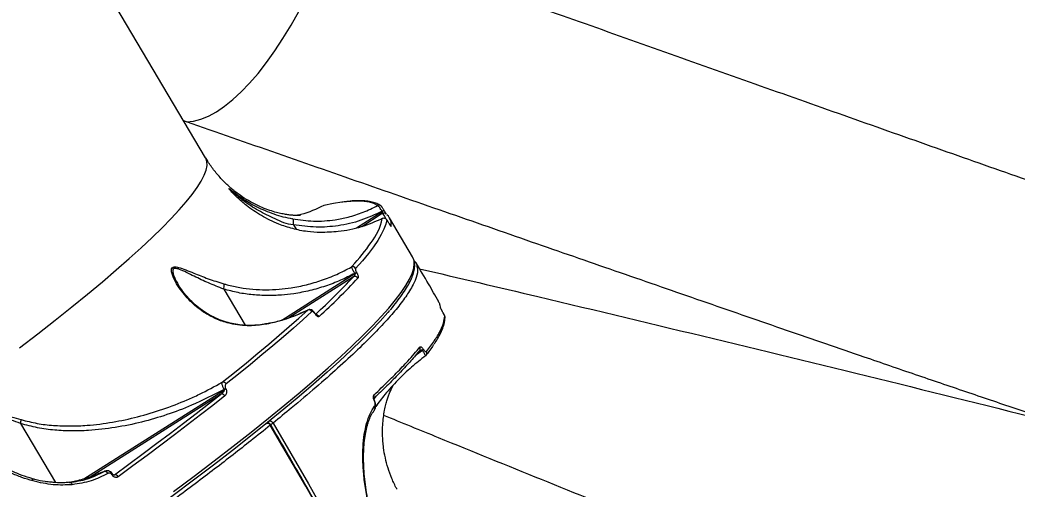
# Model space of a CAD drawing. Header units: millimetres. Extents: x -7245 to 6306, y -6696 to 5973.
# Drawn here: x 2650.9 to 2947.6, y -1256.7 to -1117.1 of the extents above; entities that cross this region are included whole.
import ezdxf

# ---------------------------------------------------------------- set-up
doc = ezdxf.new("R2010")
doc.units = ezdxf.units.MM
for name, color, linetype in [('DIKOM_ОБЪЕКТ', 7, 'Continuous'), ('DIKOM_РАЗМЕР_ЗОНА', 7, 'Continuous'), ('DIKOM_РАЗМЕР_ОБЪЕКТА', 7, 'Continuous')]:
    doc.layers.add(name, color=color, linetype=linetype)
doc.styles.add('style1', font='arial.ttf', dxfattribs={"width": 0.8})
doc.dimstyles.new('1-50', dxfattribs={"dimtxt": 300, "dimasz": 200, "dimexe": 100, "dimexo": 0, "dimgap": 100, "dimtad": 1, "dimtxsty": 'style1', "dimcen": 200, "dimclrd": 7, "dimclre": 7, "dimclrt": 7, "dimadec": 1, "dimazin": 2, "dimtfac": 1, "dimtmove": 0, "dimatfit": 2, "dimfxl": 0, "dimlwd": 25, "dimlwe": 18, "dimarcsym": 0})

# ---------------------------------------------------------------- blocks, each defined once
blk = doc.blocks.new('*D10')
at = {"layer": 'Defpoints', "color": 0, "transparency": 16777216}
for p in [(-4365.71, 2792.53), (4306.16, 475.6), (4306.16, -5965.27)]:
    blk.add_point(p, dxfattribs=at)
at = {"layer": 'DIKOM_РАЗМЕР_ОБЪЕКТА', "color": 7, "lineweight": 18, "transparency": 16777216}
for p, q in [((-4365.71, 2792.53), (-4365.71, -6065.27)), ((4306.16, 475.6), (4306.16, -6065.27))]:
    blk.add_line(p, q, dxfattribs=at)
at = {"layer": 'DIKOM_РАЗМЕР_ОБЪЕКТА', "color": 7, "lineweight": 25, "transparency": 16777216}
blk.add_line((-4165.71, -5965.27), (4106.16, -5965.27), dxfattribs=at)
at = {"layer": 'DIKOM_РАЗМЕР_ОБЪЕКТА', "color": 7, "transparency": 16777216}
for points in [[(-4165.71, -5931.93), (-4165.71, -5998.6), (-4365.71, -5965.27)], [(4106.16, -5931.93), (4106.16, -5998.6), (4306.16, -5965.27)]]:
    blk.add_solid(points, dxfattribs=at)
at = {"layer": 'DIKOM_РАЗМЕР_ОБЪЕКТА', "color": 7, "transparency": 16777216, "insert": (-85.78, -5712.1), "char_height": 300, "attachment_point": 5, "style": 'style1'}
blk.add_mtext('8650', dxfattribs=at)
blk = doc.blocks.new('*D12')
at = {"layer": 'Defpoints', "color": 0, "transparency": 16777216}
for p in [(-5865.71, 123.34), (6306.18, -91.92), (6306.18, -6596.14)]:
    blk.add_point(p, dxfattribs=at)
at = {"layer": 'DIKOM_РАЗМЕР_ЗОНА', "color": 7, "lineweight": 18, "transparency": 16777216}
for p, q in [((-5865.71, 123.34), (-5865.71, -6696.14)), ((6306.18, -91.92), (6306.18, -6696.14))]:
    blk.add_line(p, q, dxfattribs=at)
at = {"layer": 'DIKOM_РАЗМЕР_ЗОНА', "color": 7, "lineweight": 25, "transparency": 16777216}
blk.add_line((-5665.71, -6596.14), (6106.18, -6596.14), dxfattribs=at)
at = {"layer": 'DIKOM_РАЗМЕР_ЗОНА', "color": 7, "transparency": 16777216}
for points in [[(-5665.71, -6562.81), (-5665.71, -6629.48), (-5865.71, -6596.14)], [(6106.18, -6562.81), (6106.18, -6629.48), (6306.18, -6596.14)]]:
    blk.add_solid(points, dxfattribs=at)
at = {"layer": 'DIKOM_РАЗМЕР_ЗОНА', "color": 7, "transparency": 16777216, "insert": (-71.19, -6342.97), "char_height": 300, "attachment_point": 5, "style": 'style1'}
blk.add_mtext('12150', dxfattribs=at)

msp = doc.modelspace()

# ---------------------------------------------------------------- linework, layer by layer
at = {"layer": 'DIKOM_ОБЪЕКТ', "color": 7, "linetype": 'Continuous', "lineweight": 15}
for p, q in [((2706.157, -1158.119), (2518.429, -840.881)), ((2700.454, -1147.396), (2699.64, -1147.106)), ((2751.036, -1178.983), (2758.693, -1174.119)), ((2758.734, -1174.739), (2752.611, -1178.628)), ((2758.693, -1174.119), (2758.653, -1174.05)), ((2759.183, -1173.638), (2759.181, -1173.636)), ((2759.223, -1173.707), (2759.183, -1173.638)), ((2732.284, -1178.054), (2733.087, -1179.411)), ((2760.601, -1177.4), (2760.573, -1177.353)), ((2760.573, -1177.353), (2760.574, -1177.359)), ((2760.602, -1177.406), (2760.574, -1177.359)), ((2760.601, -1177.4), (2760.602, -1177.406)), ((2767.747, -1187.582), (2760.9, -1176.01)), ((2728.794, -1206.471), (2750.591, -1192.611)), ((2749.507, -1190.659), (2749.802, -1190.331)), ((2750.591, -1192.611), (2750.539, -1192.523)), ((2751.045, -1192.155), (2751.097, -1192.243)), ((2750.143, -1193.542), (2730.9, -1205.778)), ((2711.533, -1197.202), (2717.902, -1207.966)), ((2738.678, -1204.515), (2738.661, -1204.487)), ((2738.729, -1204.444), (2738.712, -1204.416)), ((2776.131, -1202.957), (2776.101, -1202.479)), ((2770.725, -1215.46), (2768.537, -1217.02)), ((2669.929, -1253.69), (2711.734, -1227.162)), ((2710.596, -1228.529), (2671.806, -1253.145)), ((2711.734, -1227.162), (2711.672, -1227.058)), ((2712.093, -1226.768), (2712.154, -1226.872)), ((2756.398, -1229.759), (2756.97, -1229.008)), ((2756.42, -1230.337), (2756.419, -1230.335)), ((2756.391, -1233.248), (2756.456, -1233.153)), ((2756.419, -1233.117), (2756.437, -1233.095)), ((2651.081, -1237.22), (2661.485, -1254.801)), ((2678.532, -1252.354), (2678.485, -1252.273)), ((2667.447, -1254.409), (2665.658, -1254.749)), ((2667.442, -1254.377), (2667.152, -1254.447)), ((2667.447, -1254.409), (2667.446, -1254.395)), ((2678.338, -1252.539), (2678.29, -1252.458)), ((2678.531, -1252.352), (2678.532, -1252.354)), ((2678.898, -1252.559), (2678.996, -1252.507)), ((2678.898, -1252.565), (2678.996, -1252.507))]:
    msp.add_line(p, q, dxfattribs=at)
at = {"layer": 'DIKOM_ОБЪЕКТ', "color": 7, "linetype": 'Continuous', "lineweight": 15, "flags": 128}
for points in [[(2700.454, -1147.396), (2702.559, -1147.186), (2704.759, -1146.615), (2707.042, -1145.684), (2709.396, -1144.4), (2711.807, -1142.769), (2714.263, -1140.801), (2716.751, -1138.505), (2719.256, -1135.895), (2721.766, -1132.984), (2724.266, -1129.789), (2726.742, -1126.327), (2729.182, -1122.616), (2731.572, -1118.677), (2733.899, -1114.532), (2736.151, -1110.203), (2738.314, -1105.714), (2740.377, -1101.088), (2742.33, -1096.352), (2744.161, -1091.531)], [(2650.723, -1214.724), (2656.193, -1210.509), (2661.403, -1206.427), (2666.349, -1202.481), (2671.026, -1198.675), (2675.431, -1195.012), (2679.557, -1191.495), (2683.403, -1188.129), (2686.964, -1184.915), (2690.237, -1181.857), (2693.219, -1178.959), (2695.907, -1176.222), (2698.299, -1173.649), (2700.392, -1171.243), (2702.185, -1169.006), (2703.676, -1166.939), (2704.863, -1165.045), (2705.745, -1163.325), (2706.322, -1161.782), (2706.593, -1160.417), (2706.558, -1159.23), (2706.216, -1158.223), (2706.157, -1158.119)], [(2746.671, -1171.371), (2744.254, -1171.745), (2741.314, -1172.318)], [(2757.303, -1172.356), (2756.256, -1171.774), (2754.935, -1171.356), (2753.34, -1171.104), (2751.473, -1171.017), (2749.336, -1171.095), (2746.928, -1171.338), (2746.671, -1171.371)], [(2760.05, -1176.61), (2759.76, -1177.921), (2759.221, -1179.377), (2758.433, -1180.976), (2757.397, -1182.717), (2756.114, -1184.6), (2754.584, -1186.622), (2752.81, -1188.782), (2750.791, -1191.08)], [(2760.573, -1177.353), (2760.573, -1177.353), (2760.359, -1177.002), (2760.156, -1176.696), (2759.93, -1176.417), (2759.77, -1176.284), (2759.554, -1176.171), (2759.254, -1176.107), (2758.908, -1176.147), (2758.698, -1176.254)], [(2761.208, -1178.31), (2761.264, -1178.368), (2761.38, -1178.526)], [(2696.646, -1257.488), (2702.795, -1252.864), (2708.695, -1248.366), (2714.34, -1243.996), (2719.725, -1239.759), (2724.846, -1235.658), (2729.7, -1231.697), (2734.28, -1227.879), (2738.585, -1224.207), (2742.609, -1220.684), (2746.351, -1217.313), (2749.806, -1214.098), (2752.971, -1211.041), (2755.845, -1208.143), (2758.424, -1205.409), (2760.707, -1202.84), (2762.691, -1200.438), (2764.375, -1198.206), (2765.757, -1196.144), (2766.837, -1194.256), (2767.613, -1192.542), (2768.084, -1191.004), (2768.251, -1189.644), (2768.186, -1188.793)], [(2768.186, -1188.793), (2768.113, -1188.461), (2767.747, -1187.582)], [(2760.874, -1203.579), (2760.37, -1204.17), (2758.093, -1206.733), (2755.52, -1209.461), (2752.653, -1212.351), (2749.495, -1215.401), (2746.048, -1218.609), (2742.316, -1221.972), (2738.301, -1225.486), (2734.007, -1229.149), (2729.437, -1232.958), (2724.595, -1236.91), (2719.486, -1241.001), (2714.113, -1245.228), (2708.482, -1249.588), (2702.596, -1254.076), (2696.462, -1258.688), (2690.083, -1263.422), (2683.466, -1268.273), (2676.616, -1273.237), (2669.538, -1278.309), (2662.239, -1283.486), (2654.725, -1288.763), (2647.003, -1294.136)], [(2711.078, -1224.941), (2714.758, -1221.995), (2718.299, -1219.121), (2721.7, -1216.321), (2724.96, -1213.594), (2728.076, -1210.943), (2731.049, -1208.369), (2733.876, -1205.874), (2736.557, -1203.457)], [(2737.812, -1203.906), (2735.126, -1206.328), (2732.292, -1208.83), (2729.313, -1211.409), (2726.189, -1214.066), (2722.922, -1216.798), (2719.514, -1219.605), (2715.965, -1222.485), (2712.278, -1225.438)], [(2738.712, -1204.416), (2738.708, -1204.435), (2738.661, -1204.487)], [(2738.728, -1204.444), (2738.725, -1204.463), (2738.678, -1204.515)], [(2776.127, -1202.9), (2776.127, -1202.899), (2776.047, -1202.722)], [(2678.996, -1252.507), (2683.324, -1249.322), (2687.547, -1246.187), (2691.664, -1243.106), (2695.672, -1240.078), (2699.571, -1237.106), (2703.359, -1234.189), (2707.035, -1231.33), (2710.596, -1228.529)], [(2711.847, -1229.003), (2708.277, -1231.811), (2704.593, -1234.677), (2700.796, -1237.6), (2696.888, -1240.58), (2692.87, -1243.615), (2688.743, -1246.704), (2684.51, -1249.845), (2680.172, -1253.039)], [(2756.419, -1230.335), (2756.411, -1230.331), (2756.339, -1230.341)], [(2726.236, -1237.07), (2736.762, -1255.195), (2747.008, -1273.459), (2756.969, -1291.855), (2766.643, -1310.381), (2776.027, -1329.027), (2785.117, -1347.791), (2793.912, -1366.665), (2802.408, -1385.645), (2810.604, -1404.723), (2818.496, -1423.895), (2826.082, -1443.155), (2833.359, -1462.497)], [(2832.539, -1463.161), (2825.261, -1443.819), (2817.675, -1424.559), (2809.783, -1405.386), (2801.588, -1386.307), (2793.091, -1367.328), (2784.297, -1348.454), (2775.206, -1329.691), (2765.822, -1311.043), (2756.148, -1292.519), (2746.187, -1274.122), (2735.942, -1255.858), (2725.415, -1237.733)], [(2665.613, -1254.758), (2665.74, -1254.729), (2665.87, -1254.736), (2665.999, -1254.778), (2666.122, -1254.852), (2666.234, -1254.958), (2666.332, -1255.091), (2666.413, -1255.246), (2666.473, -1255.418)]]:
    msp.add_lwpolyline(points, dxfattribs=at)
at = {"layer": 'DIKOM_ОБЪЕКТ', "color": 7, "linetype": 'Continuous', "lineweight": 15}
for centre, radius, start, end in [((2757.75, -1173.244), 0.994, 54.37751, 116.74463), ((2757.95, -1172.599), 1.613, 295.81421, 319.8537), ((2757.984, -1172.657), 1.625, 295.87762, 319.72602), ((2759.245, -1175.594), 0.997, 72.67741, 120.85014), ((2756.559, -1177.419), 3.452, 20.63075, 50.94777), ((2759.241, -1175.6), 1.003, 51.21871, 72.54109), ((2757.885, -1177.795), 3.501, 9.30475, 50.74451), ((2740.901, -1172.221), 18.288, 322.46547, 347.36584), ((2759.187, -1177.123), 1.004, 30.69558, 116.08759), ((2756.487, -1178.029), 4.919, 354.20457, 9.36473), ((2698.927, -1143.709), 69.007, 317.49776, 324.92585), ((2749.914, -1191.586), 1.013, 30.01156, 113.71642), ((2748.889, -1189.722), 3.25, 300.49859, 311.53688), ((2748.94, -1189.812), 3.25, 300.53154, 311.57459), ((2608.635, -1061.774), 193.359, 312.35678, 317.04121), ((2608.549, -1060.784), 195.347, 312.25725, 317.03095), ((2750.613, -1194.436), 1.01, 29.88451, 117.74523), ((2736.928, -1204.398), 1.012, 29.09804, 111.52746), ((2738.935, -1205.994), 1.162, 32.70636, 80.40543), ((2776.454, -1205.746), 0.99, 356.14514, 29.89756), ((2769.106, -1214.963), 0.959, 299.85836, 30.8684), ((2770.267, -1214.91), 0.715, 309.78995, 341.91105), ((2771.077, -1216.26), 0.963, 302.41826, 30.63667), ((2711.382, -1225.904), 1.01, 27.49023, 107.49591), ((2710.962, -1229.451), 0.992, 26.8507, 111.65121), ((2708.773, -1222.407), 5.481, 301.94153, 307.27951), ((2708.934, -1222.656), 5.305, 301.86113, 307.37512), ((2755.436, -1229.197), 0.962, 329.01592, 31.24526), ((2755.7, -1232.554), 0.913, 323.71487, 33.17428), ((2646.742, -1236.025), 4.501, 344.60068, 359.46753), ((2724.531, -1238.188), 0.994, 27.18658, 112.53193), ((2724.657, -1238.127), 1, 30.57471, 117.49711), ((2725.423, -1237.007), 0.605, 138.6197, 192.87528), ((2725.352, -1237.525), 0.994, 27.24442, 112.64399), ((2721.857, -1231.227), 7.302, 299.78428, 306.84605), ((2753.467, -1237.714), 0.778, 341.31841, 39.25234), ((2725.323, -1237.547), 0.208, 296.35291, 340.07946), ((2676.13, -1252.426), 0.966, 22.29734, 101.39828), ((2678.124, -1252.087), 0.406, 294.10283, 332.69591), ((2654.135, -1254.237), 0.644, 352.41208, 66.12628), ((2678.178, -1252.175), 0.397, 293.75409, 333.29725), ((2679.277, -1253.451), 0.985, 24.77518, 106.59019)]:
    msp.add_arc(centre, radius, start, end, dxfattribs=at)
for points, knots in [([(2744.161, -1091.531), (2753.6, -1094.895), (2772.483, -1101.625), (2800.279, -1111.504), (2827.642, -1121.216), (2854.672, -1130.798), (2881.337, -1140.248), (2907.597, -1149.539), (2933.248, -1158.589), (2955.409, -1166.373), (2974.293, -1172.972), (2990.108, -1178.464), (3005.654, -1183.827), (3015.765, -1187.272), (3020.82, -1188.995)], [0, 0, 0, 0, 0.0928402, 0.1857356, 0.2786311, 0.371471, 0.4661488, 0.5608853, 0.6556222, 0.7502999, 0.8126574, 0.8750148, 0.9375075, 1, 1, 1, 1]), ([(2961.443, -1237.547), (2956.675, -1235.955), (2947.138, -1232.771), (2932.447, -1227.803), (2917.476, -1222.705), (2899.773, -1216.636), (2879.171, -1209.539), (2855.484, -1201.346), (2831.234, -1192.935), (2806.289, -1184.271), (2780.66, -1175.366), (2754.366, -1166.219), (2727.657, -1156.911), (2709.52, -1150.567), (2700.454, -1147.396)], [0, 0, 0, 0, 0.0625976, 0.1251956, 0.1879348, 0.2506744, 0.3433695, 0.4361228, 0.5288774, 0.6215739, 0.7161499, 0.8107841, 0.9054209, 1, 1, 1, 1]), ([(2734.39, -1175.292), (2734.384, -1175.293), (2734.37, -1175.295), (2734.038, -1175.312), (2733.459, -1175.318), (2732.638, -1175.292), (2731.598, -1175.211), (2730.349, -1175.056), (2728.902, -1174.8), (2727.211, -1174.405), (2725.266, -1173.826), (2723.069, -1173.002), (2720.726, -1171.923), (2718.285, -1170.556), (2715.802, -1168.884), (2713.342, -1166.897), (2710.972, -1164.61), (2708.782, -1162.038), (2707.17, -1159.846), (2706.399, -1158.474), (2706.189, -1158.099)], [0, 0, 0, 0, 0.0572274, 0.1261012, 0.1911662, 0.2528061, 0.3114449, 0.3675632, 0.4216464, 0.4741942, 0.5313401, 0.5875538, 0.643242, 0.698848, 0.7545372, 0.8104562, 0.8665916, 0.9228065, 0.978901, 1, 1, 1, 1]), ([(2713.276, -1167.542), (2713.22, -1167.474), (2713.134, -1167.369), (2713.073, -1167.248), (2713.152, -1167.281), (2713.218, -1167.308)], [0, 0, 0, 0, 0.2341784, 0.3654601, 1, 1, 1, 1]), ([(2713.218, -1167.308), (2713.419, -1167.456), (2713.891, -1167.802), (2715.285, -1168.902), (2717.683, -1170.628), (2721.277, -1172.764), (2725.499, -1174.567), (2729.152, -1175.686), (2731.07, -1176.091), (2732.029, -1176.294)], [0, 0, 0, 0, 0.0837264, 0.1957506, 0.3082704, 0.5418098, 0.7752493, 0.8876463, 1, 1, 1, 1]), ([(2740.351, -1180.364), (2739.042, -1180.299), (2736.212, -1180.157), (2732.015, -1179.28), (2727.371, -1177.75), (2722.674, -1175.418), (2718.625, -1172.651), (2715.957, -1170.356), (2714.427, -1168.852), (2713.576, -1167.941), (2713.354, -1167.646), (2713.276, -1167.542)], [0, 0, 0, 0, 0.1094813, 0.2367988, 0.3643298, 0.540071, 0.7159571, 0.8393745, 0.9027325, 0.965729, 1, 1, 1, 1]), ([(2732.284, -1178.052), (2732.283, -1178.052), (2730.225, -1178.052), (2726.768, -1176.115), (2721.707, -1173.953), (2718.139, -1171.486), (2715.681, -1169.562), (2714.327, -1168.4), (2713.487, -1167.668), (2713.452, -1167.711), (2713.437, -1167.729)], [0, 0, 0, 0, 0.0000374, 0.2150575, 0.4357773, 0.6622513, 0.7663288, 0.8721495, 0.9468772, 1, 1, 1, 1]), ([(2713.457, -1167.764), (2713.458, -1167.767), (2713.462, -1167.775), (2713.48, -1167.798), (2713.49, -1167.81)], [0, 0, 0, 0, 0.4784051, 1, 1, 1, 1]), ([(2758.336, -1172.441), (2758.134, -1172.306), (2757.569, -1171.928), (2756.452, -1171.467), (2754.908, -1171.1), (2753.083, -1170.908), (2750.971, -1170.901), (2748.938, -1171.023), (2747.501, -1171.218), (2746.955, -1171.292)], [0, 0, 0, 0, 0.0856829, 0.2390771, 0.3988558, 0.5643629, 0.7314255, 0.89782, 1, 1, 1, 1]), ([(2732.029, -1176.294), (2734.113, -1176.585), (2738.333, -1177.174), (2743.909, -1176.768), (2748.823, -1175.778), (2753.083, -1174.438), (2755.89, -1173.053), (2757.303, -1172.356)], [0, 0, 0, 0, 0.2398801, 0.4858754, 0.6394283, 0.8185484, 1, 1, 1, 1]), ([(2758.653, -1174.05), (2756.589, -1175.018), (2752.409, -1176.979), (2745.751, -1178.473), (2738.965, -1178.988), (2734.53, -1178.368), (2732.284, -1178.054)], [0, 0, 0, 0, 0.2516496, 0.5098564, 0.7518707, 1, 1, 1, 1]), ([(2741.314, -1172.318), (2739.105, -1173.377), (2736.466, -1174.642), (2733.613, -1175.211), (2733.149, -1175.303)], [0, 0, 0, 0, 0.8372568, 1, 1, 1, 1]), ([(2758.653, -1174.05), (2758.596, -1173.948), (2758.431, -1173.654), (2758.132, -1173.182), (2757.788, -1172.723), (2757.485, -1172.41), (2757.363, -1172.374), (2757.303, -1172.356)], [0, 0, 0, 0, 0.1132197, 0.3259765, 0.5480612, 0.7755541, 1, 1, 1, 1]), ([(2759.182, -1173.638), (2759.124, -1173.539), (2758.998, -1173.328), (2758.812, -1173.029), (2758.669, -1172.811), (2758.583, -1172.688), (2758.494, -1172.582), (2758.41, -1172.491), (2758.343, -1172.45), (2758.326, -1172.44)], [0, 0, 0, 0, 0.1857934, 0.3971097, 0.6210882, 0.7832619, 0.8683677, 0.9678802, 1, 1, 1, 1]), ([(2758.734, -1174.739), (2758.756, -1174.711), (2758.799, -1174.658), (2758.819, -1174.524), (2758.801, -1174.376), (2758.763, -1174.262), (2758.728, -1174.182), (2758.707, -1174.144), (2758.693, -1174.119)], [0, 0, 0, 0, 0.2549987, 0.4987927, 0.7168255, 0.8614812, 0.9067625, 1, 1, 1, 1]), ([(2759.844, -1174.715), (2759.802, -1174.65), (2759.698, -1174.489), (2759.467, -1174.115), (2759.26, -1173.771), (2759.158, -1173.595), (2759.14, -1173.564)], [0, 0, 0, 0, 0.2308479, 0.5757844, 0.9248671, 1, 1, 1, 1]), ([(2759.545, -1174.649), (2759.558, -1174.652), (2759.64, -1174.669), (2759.746, -1174.726), (2759.821, -1174.784), (2759.845, -1174.802)], [0, 0, 0, 0, 0.1188411, 0.7216378, 1, 1, 1, 1]), ([(2732.284, -1178.052), (2732.307, -1177.834), (2732.353, -1177.398), (2732.321, -1176.845), (2732.226, -1176.495), (2732.117, -1176.339), (2732.051, -1176.306), (2732.029, -1176.294)], [0, 0, 0, 0, 0.2488329, 0.4976266, 0.7463666, 0.9128006, 1, 1, 1, 1]), ([(2732.284, -1178.054), (2732.284, -1178.054), (2732.284, -1178.053), (2732.284, -1178.052), (2732.284, -1178.052), (2732.284, -1178.052)], [0, 0, 0, 0, 0.5118741, 0.8381312, 1, 1, 1, 1]), ([(2758.746, -1176.221), (2756.673, -1177.117), (2752.469, -1178.933), (2746.201, -1180.216), (2742.117, -1180.319), (2740.351, -1180.364)], [0, 0, 0, 0, 0.3558546, 0.721479, 1, 1, 1, 1]), ([(2760.574, -1177.359), (2760.536, -1177.295), (2760.441, -1177.136), (2760.296, -1176.907), (2760.164, -1176.715), (2760.072, -1176.6), (2760.058, -1176.607), (2760.05, -1176.61)], [0, 0, 0, 0, 0.1421496, 0.3570256, 0.5716756, 0.7857993, 1, 1, 1, 1]), ([(2761.2, -1178.328), (2761.198, -1178.325), (2761.191, -1178.317), (2761.137, -1178.246), (2761.025, -1178.083), (2760.841, -1177.798), (2760.669, -1177.518), (2760.573, -1177.351), (2760.557, -1177.323)], [0, 0, 0, 0, 0.0832446, 0.212323, 0.4049578, 0.6547911, 0.9425134, 1, 1, 1, 1]), ([(2761.38, -1178.526), (2761.37, -1178.53), (2761.35, -1178.539), (2761.213, -1178.367), (2761.016, -1178.078), (2760.8, -1177.736), (2760.658, -1177.5), (2760.602, -1177.406)], [0, 0, 0, 0, 0.2150527, 0.43004, 0.6447544, 0.8592563, 1, 1, 1, 1]), ([(2761.126, -1203.367), (2761.161, -1203.327), (2761.899, -1202.48), (2763.096, -1200.956), (2764.692, -1198.811), (2765.991, -1196.82), (2767.029, -1194.958), (2767.793, -1193.223), (2768.263, -1191.614), (2768.448, -1190.249), (2768.336, -1189.46), (2768.29, -1189.134)], [0, 0, 0, 0, 0.0064308, 0.1341192, 0.2621212, 0.3905365, 0.5194955, 0.6491298, 0.7793569, 0.9087147, 1, 1, 1, 1]), ([(2768.15, -1188.756), (2768.42, -1188.958), (2768.983, -1189.38), (2769.017, -1190.114), (2769.034, -1190.496)], [0, 0, 0, 0, 0.4798435, 1, 1, 1, 1]), ([(2775.537, -1200.962), (2774.519, -1199.176), (2772.293, -1195.271), (2769.999, -1191.404), (2768.754, -1189.304)], [0, 0, 0, 0, 0.4572831, 1, 1, 1, 1]), ([(2724.012, -1207.667), (2722.418, -1207.879), (2719.831, -1208.223), (2716.328, -1208.014), (2713.072, -1207.463), (2709.577, -1206.315), (2705.652, -1204.252), (2701.873, -1201.281), (2699.004, -1197.983), (2697.125, -1195.028), (2696.199, -1192.997), (2695.918, -1191.562), (2696.121, -1190.784), (2696.846, -1190.473), (2698.241, -1190.727), (2700.235, -1191.472), (2703.138, -1192.661), (2706.869, -1194.152), (2710.015, -1195.149), (2711.603, -1195.653)], [0, 0, 0, 0, 0.0742576, 0.1205073, 0.1678143, 0.2375784, 0.3094451, 0.4056712, 0.5047085, 0.5602482, 0.6168515, 0.6484776, 0.67539, 0.7024565, 0.7386862, 0.7871099, 0.8368187, 0.9176514, 1, 1, 1, 1]), ([(2711.533, -1197.202), (2710.012, -1196.608), (2706.945, -1195.41), (2703.319, -1193.668), (2700.453, -1192.252), (2698.515, -1191.346), (2697.138, -1190.953), (2696.452, -1191.194), (2696.312, -1191.956), (2696.695, -1193.391), (2697.307, -1194.764), (2697.904, -1195.671), (2697.986, -1195.794)], [0, 0, 0, 0, 0.1864294, 0.3758825, 0.4853919, 0.5967089, 0.6745488, 0.7308895, 0.787168, 0.8555008, 0.9802996, 1, 1, 1, 1]), ([(2750.539, -1192.523), (2749.124, -1193.239), (2746.295, -1194.671), (2741.81, -1196.37), (2737.167, -1197.715), (2732.767, -1198.567), (2728.523, -1199.041), (2724.458, -1199.183), (2720.154, -1198.955), (2715.82, -1198.357), (2712.962, -1197.585), (2711.533, -1197.199)], [0, 0, 0, 0, 0.1183303, 0.2366561, 0.3581478, 0.4796282, 0.571258, 0.6768298, 0.782386, 0.8912072, 1, 1, 1, 1]), ([(2711.603, -1195.653), (2711.913, -1195.742), (2713.474, -1196.189), (2716.325, -1196.806), (2721.513, -1197.465), (2726.635, -1197.446), (2731.969, -1196.816), (2736.199, -1195.97), (2740.747, -1194.626), (2745.216, -1192.897), (2748.077, -1191.405), (2749.507, -1190.659)], [0, 0, 0, 0, 0.0242963, 0.1222457, 0.2202187, 0.4215154, 0.5118913, 0.6322406, 0.7525957, 0.8762971, 1, 1, 1, 1]), ([(2769.034, -1190.496), (2769.137, -1190.871), (2769.436, -1191.958), (2768.647, -1194.509), (2766.856, -1197.903), (2764.139, -1201.698), (2760.758, -1205.739), (2756.536, -1210.256), (2751.477, -1215.244), (2745.638, -1220.645), (2739.053, -1226.432), (2732.567, -1231.911), (2728.068, -1235.577), (2726.236, -1237.07)], [0, 0, 0, 0, 0.0583239, 0.1693088, 0.2802047, 0.3740008, 0.4679038, 0.561808, 0.6566002, 0.7513938, 0.8437866, 0.9363886, 1, 1, 1, 1]), ([(2750.539, -1192.523), (2750.494, -1192.441), (2750.347, -1192.173), (2750.104, -1191.729), (2749.834, -1191.239), (2749.621, -1190.856), (2749.53, -1190.697), (2749.51, -1190.664), (2749.507, -1190.659)], [0, 0, 0, 0, 0.0891251, 0.2936039, 0.4895999, 0.7163686, 0.9546789, 1, 1, 1, 1]), ([(2750.143, -1193.542), (2750.235, -1193.468), (2750.396, -1193.336), (2750.558, -1193.101), (2750.629, -1192.911), (2750.639, -1192.773), (2750.627, -1192.683), (2750.602, -1192.633), (2750.591, -1192.611)], [0, 0, 0, 0, 0.3509526, 0.6181021, 0.8027127, 0.8791907, 0.9490569, 1, 1, 1, 1]), ([(2750.791, -1191.08), (2750.766, -1191.13), (2750.721, -1191.219), (2750.754, -1191.473), (2750.838, -1191.745), (2750.945, -1191.981), (2751.022, -1192.115), (2751.045, -1192.155)], [0, 0, 0, 0, 0.3026585, 0.5346982, 0.7255089, 0.9171326, 1, 1, 1, 1]), ([(2751.097, -1192.243), (2751.132, -1192.304), (2751.252, -1192.514), (2751.42, -1192.889), (2751.552, -1193.322), (2751.599, -1193.718), (2751.528, -1193.857), (2751.489, -1193.933)], [0, 0, 0, 0, 0.0796532, 0.2757937, 0.470799, 0.7105085, 1, 1, 1, 1]), ([(2769.84, -1191.147), (2781.569, -1193.901), (2810.804, -1200.764), (2857.342, -1211.923), (2909.504, -1224.588), (2944.13, -1233.227), (2961.443, -1237.547)], [0, 0, 0, 0, 0.1825614, 0.4550377, 0.7275221, 1, 1, 1, 1]), ([(2724, -1207.596), (2723.858, -1207.626), (2722.992, -1207.803), (2721.348, -1207.964), (2719.09, -1208.061), (2716.805, -1207.946), (2714.541, -1207.616), (2712.262, -1207.055), (2709.991, -1206.251), (2707.744, -1205.183), (2705.573, -1203.863), (2703.493, -1202.287), (2701.523, -1200.455), (2699.83, -1198.517), (2698.629, -1196.914), (2698.13, -1196.046), (2697.986, -1195.794)], [0, 0, 0, 0, 0.0123896, 0.0755614, 0.1409657, 0.2087102, 0.2784195, 0.3500718, 0.428594, 0.510346, 0.5962015, 0.6866643, 0.7819138, 0.8816552, 0.9657043, 1, 1, 1, 1]), ([(2711.533, -1197.199), (2711.577, -1196.986), (2711.666, -1196.561), (2711.687, -1196.07), (2711.652, -1195.788), (2711.615, -1195.685), (2711.603, -1195.653)], [0, 0, 0, 0, 0.3253103, 0.6505659, 0.8925299, 1, 1, 1, 1]), ([(2711.533, -1197.199), (2711.532, -1197.199), (2711.532, -1197.2), (2711.533, -1197.201), (2711.533, -1197.202), (2711.533, -1197.202)], [0, 0, 0, 0, 0.2744519, 0.6955229, 1, 1, 1, 1]), ([(2776.047, -1202.722), (2776.043, -1202.655), (2776.025, -1202.321), (2775.941, -1201.682), (2775.647, -1201.237), (2775.485, -1200.991)], [0, 0, 0, 0, 0.1005771, 0.5029131, 1, 1, 1, 1]), ([(2736.557, -1203.457), (2734.677, -1204.313), (2730.988, -1205.992), (2726.697, -1207.151), (2724.381, -1207.596), (2724.012, -1207.667)], [0, 0, 0, 0, 0.466532, 0.9150142, 1, 1, 1, 1]), ([(2736.592, -1203.414), (2736.517, -1203.455), (2735.327, -1204.108), (2734.021, -1204.689), (2732.76, -1205.129), (2732.7, -1205.149)], [0, 0, 0, 0, 0.0599552, 0.9556294, 1, 1, 1, 1]), ([(2738.709, -1204.419), (2738.693, -1204.39), (2738.572, -1204.167), (2738.24, -1203.768), (2737.757, -1203.403), (2737.209, -1203.27), (2736.778, -1203.312), (2736.568, -1203.453), (2736.487, -1203.508)], [0, 0, 0, 0, 0.0335486, 0.2611319, 0.5446186, 0.7253943, 0.8941027, 1, 1, 1, 1]), ([(2738.661, -1204.487), (2738.602, -1204.397), (2738.485, -1204.216), (2738.287, -1204.011), (2738.093, -1203.88), (2737.924, -1203.838), (2737.848, -1203.884), (2737.812, -1203.906)], [0, 0, 0, 0, 0.1951467, 0.3900423, 0.5931903, 0.8110028, 1, 1, 1, 1]), ([(2739.912, -1205.366), (2739.861, -1205.397), (2739.752, -1205.464), (2739.509, -1205.404), (2739.228, -1205.215), (2738.936, -1204.914), (2738.764, -1204.648), (2738.678, -1204.515)], [0, 0, 0, 0, 0.1890299, 0.4045723, 0.6069208, 0.8034491, 1, 1, 1, 1]), ([(2739.115, -1204.914), (2739.116, -1204.915), (2739.12, -1204.917), (2739.063, -1204.876), (2738.965, -1204.777), (2738.842, -1204.626), (2738.766, -1204.501), (2738.73, -1204.442)], [0, 0, 0, 0, 0.1115549, 0.3057616, 0.5440388, 0.7859068, 1, 1, 1, 1]), ([(2776.677, -1203.974), (2776.599, -1203.833), (2776.431, -1203.531), (2776.224, -1203.135), (2776.077, -1202.829), (2776.057, -1202.758), (2776.047, -1202.722)], [0, 0, 0, 0, 0.22135, 0.4743053, 0.7372086, 1, 1, 1, 1]), ([(2776.631, -1203.886), (2776.591, -1203.816), (2776.471, -1203.602), (2776.303, -1203.283), (2776.183, -1203.044), (2776.136, -1202.936), (2776.136, -1202.936), (2776.136, -1202.936)], [0, 0, 0, 0, 0.1460118, 0.4458491, 0.7548605, 0.9270421, 1, 1, 1, 1]), ([(2777.312, -1205.252), (2777.303, -1205.215), (2777.285, -1205.14), (2777.137, -1204.827), (2776.927, -1204.423), (2776.756, -1204.116), (2776.677, -1203.974)], [0, 0, 0, 0, 0.2633508, 0.5267385, 0.7813506, 1, 1, 1, 1]), ([(2777.422, -1205.542), (2777.419, -1205.52), (2777.406, -1205.449), (2777.368, -1205.336), (2777.288, -1205.131), (2777.129, -1204.804), (2776.893, -1204.356), (2776.736, -1204.078), (2776.678, -1203.976)], [0, 0, 0, 0, 0.0352603, 0.1152372, 0.2598375, 0.5850899, 0.8480045, 1, 1, 1, 1]), ([(2732.7, -1205.149), (2731.562, -1205.565), (2729.229, -1206.418), (2726.306, -1207.204), (2724.524, -1207.493), (2723.998, -1207.578)], [0, 0, 0, 0, 0.401542, 0.823569, 1, 1, 1, 1]), ([(2724.012, -1207.667), (2724.011, -1207.66), (2724.005, -1207.623), (2724.007, -1207.631), (2724.009, -1207.638)], [0, 0, 0, 0, 0.1799362, 1, 1, 1, 1]), ([(2771.905, -1215.769), (2772.723, -1214.685), (2774.36, -1212.516), (2775.994, -1209.723), (2777.074, -1207.246), (2777.233, -1205.917), (2777.312, -1205.252)], [0, 0, 0, 0, 0.2490984, 0.4981945, 0.7490966, 1, 1, 1, 1]), ([(2774.24, -1213.481), (2774.563, -1212.986), (2775.322, -1211.822), (2776.202, -1210.151), (2776.91, -1208.435), (2777.322, -1206.99), (2777.354, -1206.155), (2777.367, -1205.812)], [0, 0, 0, 0, 0.1659451, 0.3903444, 0.6159939, 0.8425603, 1, 1, 1, 1]), ([(2769.583, -1215.795), (2768.724, -1216.822), (2767.004, -1218.877), (2763.8, -1222.312), (2760.275, -1225.887), (2757.557, -1228.46), (2756.25, -1229.697)], [0, 0, 0, 0, 0.2540105, 0.5080166, 0.7634169, 1, 1, 1, 1]), ([(2756.258, -1228.698), (2756.445, -1228.523), (2757.377, -1227.651), (2759.712, -1225.43), (2762.988, -1222.187), (2766.75, -1218.239), (2768.792, -1215.819), (2769.929, -1214.471)], [0, 0, 0, 0, 0.0321686, 0.1608348, 0.4183961, 0.6759604, 1, 1, 1, 1]), ([(2770.725, -1215.46), (2770.704, -1215.444), (2770.662, -1215.413), (2770.565, -1215.386), (2770.387, -1215.385), (2770.076, -1215.48), (2769.823, -1215.621), (2769.67, -1215.732), (2769.658, -1215.74)], [0, 0, 0, 0, 0.0498217, 0.0974145, 0.2271384, 0.4973258, 0.961668, 1, 1, 1, 1]), ([(2769.929, -1214.471), (2769.945, -1214.454), (2770.022, -1214.374), (2770.204, -1214.367), (2770.487, -1214.562), (2770.73, -1214.816), (2770.875, -1215.026), (2770.947, -1215.132)], [0, 0, 0, 0, 0.0949988, 0.4719404, 0.7157733, 0.8572095, 1, 1, 1, 1]), ([(2771.593, -1217.073), (2771.598, -1217.076), (2771.629, -1217.093), (2771.562, -1216.93), (2771.312, -1216.471), (2771.034, -1215.983), (2770.83, -1215.638), (2770.725, -1215.46)], [0, 0, 0, 0, 0.0825374, 0.4350832, 0.6772096, 0.8329956, 1, 1, 1, 1]), ([(2770.947, -1215.132), (2771.018, -1215.235), (2771.159, -1215.44), (2771.391, -1215.684), (2771.658, -1215.867), (2771.823, -1215.858), (2771.892, -1215.784), (2771.905, -1215.769)], [0, 0, 0, 0, 0.1455994, 0.2900093, 0.5321168, 0.9098786, 1, 1, 1, 1]), ([(2774.007, -1213.735), (2773.978, -1213.784), (2773.396, -1214.769), (2772.471, -1215.95), (2771.593, -1217.073)], [0, 0, 0, 0, 0.0496731, 1, 1, 1, 1]), ([(2771.593, -1217.073), (2770.194, -1218.17), (2767.327, -1220.418), (2763.311, -1224.287), (2759.733, -1228.191), (2757.67, -1230.952), (2756.767, -1232.16)], [0, 0, 0, 0, 0.2554138, 0.5234731, 0.7915407, 1, 1, 1, 1]), ([(2651.243, -1236.067), (2652.829, -1236.474), (2656.002, -1237.289), (2660.908, -1237.838), (2665.871, -1238.012), (2671.758, -1237.756), (2678.472, -1236.912), (2685.999, -1235.285), (2693.432, -1233.054), (2699.523, -1230.689), (2705.431, -1228.026), (2708.834, -1226.167), (2711.078, -1224.941)], [0, 0, 0, 0, 0.0776036, 0.1552671, 0.2354719, 0.3156969, 0.4385195, 0.5613765, 0.6872855, 0.8132007, 0.876763, 1, 1, 1, 1]), ([(2711.672, -1227.058), (2711.613, -1226.948), (2711.484, -1226.706), (2711.299, -1226.294), (2711.136, -1225.846), (2711.021, -1225.377), (2711.012, -1225.077), (2711.063, -1224.972), (2711.078, -1224.941)], [0, 0, 0, 0, 0.1137874, 0.2494276, 0.4227582, 0.6134515, 0.8847899, 1, 1, 1, 1]), ([(2712.278, -1225.438), (2712.167, -1225.555), (2712.007, -1225.726), (2711.928, -1226.093), (2711.938, -1226.356), (2711.998, -1226.588), (2712.063, -1226.712), (2712.093, -1226.768)], [0, 0, 0, 0, 0.4300145, 0.625646, 0.7879912, 0.9051066, 1, 1, 1, 1]), ([(2711.672, -1227.058), (2708.464, -1228.713), (2702.931, -1231.569), (2694.658, -1234.663), (2687.085, -1236.897), (2679.285, -1238.513), (2672.299, -1239.306), (2666.277, -1239.483), (2661.213, -1239.24), (2656.111, -1238.601), (2652.758, -1237.68), (2651.081, -1237.22)], [0, 0, 0, 0, 0.1721637, 0.2969444, 0.4217209, 0.5495767, 0.677393, 0.7569485, 0.8364866, 0.9182746, 1, 1, 1, 1]), ([(2710.596, -1228.529), (2710.837, -1228.353), (2711.187, -1228.097), (2711.548, -1227.703), (2711.706, -1227.466), (2711.76, -1227.303), (2711.756, -1227.21), (2711.741, -1227.177), (2711.734, -1227.162)], [0, 0, 0, 0, 0.4958885, 0.7197277, 0.8702684, 0.95104, 0.9760105, 1, 1, 1, 1]), ([(2712.154, -1226.872), (2712.2, -1226.959), (2712.302, -1227.155), (2712.395, -1227.522), (2712.41, -1227.953), (2712.285, -1228.499), (2712.058, -1228.829), (2711.868, -1228.986), (2711.847, -1229.003)], [0, 0, 0, 0, 0.0933468, 0.2087971, 0.3720906, 0.5792722, 0.9536791, 1, 1, 1, 1]), ([(2758.939, -1242.569), (2758.906, -1242.25), (2758.777, -1240.991), (2758.788, -1238.945), (2758.925, -1236.486), (2759.222, -1234.262), (2759.596, -1232.376), (2760.01, -1230.775), (2760.401, -1229.518), (2760.826, -1228.334), (2761.259, -1227.286), (2761.66, -1226.43), (2761.856, -1226.061), (2761.947, -1225.889)], [0, 0, 0, 0, 0.0333673, 0.131792, 0.2297188, 0.327648, 0.4261176, 0.5111186, 0.5962554, 0.6820738, 0.7900169, 0.9019536, 1, 1, 1, 1]), ([(2756.339, -1230.341), (2756.322, -1230.303), (2756.244, -1230.136), (2756.13, -1229.807), (2756.053, -1229.364), (2756.079, -1228.946), (2756.197, -1228.783), (2756.258, -1228.698)], [0, 0, 0, 0, 0.0491184, 0.2179313, 0.4267736, 0.7023025, 1, 1, 1, 1]), ([(2756.422, -1230.337), (2756.403, -1230.297), (2756.352, -1230.191), (2756.295, -1230.017), (2756.253, -1229.831), (2756.248, -1229.686), (2756.25, -1229.678), (2756.251, -1229.674)], [0, 0, 0, 0, 0.10309, 0.2749369, 0.4841112, 0.7503767, 1, 1, 1, 1]), ([(2756.465, -1232.054), (2756.519, -1231.954), (2756.625, -1231.756), (2756.63, -1231.302), (2756.539, -1230.813), (2756.404, -1230.494), (2756.339, -1230.341)], [0, 0, 0, 0, 0.2975342, 0.5891248, 0.8029458, 1, 1, 1, 1]), ([(2756.417, -1233.076), (2756.467, -1233.022), (2756.657, -1232.818), (2756.786, -1232.325), (2756.821, -1231.675), (2756.696, -1230.976), (2756.497, -1230.531), (2756.412, -1230.34)], [0, 0, 0, 0, 0.0813404, 0.3043323, 0.5678628, 0.8142398, 1, 1, 1, 1]), ([(2640.474, -1238.166), (2640.498, -1237.54), (2640.54, -1236.45), (2641.176, -1235.16), (2642.309, -1234.444), (2644.007, -1234.324), (2646.057, -1234.637), (2648.508, -1235.266), (2650.266, -1235.781), (2651.243, -1236.067)], [0, 0, 0, 0, 0.1491299, 0.2596419, 0.3716603, 0.4987699, 0.652545, 0.8069893, 1, 1, 1, 1]), ([(2754.069, -1237.222), (2754.387, -1236.219), (2755.028, -1234.199), (2755.984, -1232.772), (2756.465, -1232.054)], [0, 0, 0, 0, 0.4964677, 1, 1, 1, 1]), ([(2754.238, -1237.968), (2754.271, -1237.829), (2754.474, -1236.989), (2754.98, -1235.702), (2755.662, -1234.245), (2756.176, -1233.542), (2756.391, -1233.248)], [0, 0, 0, 0, 0.0680119, 0.4105228, 0.7538896, 1, 1, 1, 1]), ([(2651.081, -1237.22), (2650.141, -1236.864), (2648.474, -1236.232), (2646.129, -1235.438), (2644.184, -1234.949), (2642.664, -1234.93), (2641.922, -1235.312), (2641.416, -1235.852), (2641.023, -1236.817), (2641.067, -1237.87), (2641.092, -1238.485)], [0, 0, 0, 0, 0.2010664, 0.3566082, 0.5148961, 0.6384672, 0.7217465, 0.7449511, 0.851249, 1, 1, 1, 1]), ([(2765.1, -1290.134), (2764.111, -1288.183), (2762.133, -1284.279), (2759.697, -1278.478), (2757.686, -1272.92), (2756.08, -1267.668), (2754.786, -1262.505), (2753.83, -1257.504), (2753.206, -1252.729), (2752.913, -1248.242), (2752.968, -1244.127), (2753.322, -1240.381), (2753.82, -1238.274), (2754.069, -1237.222)], [0, 0, 0, 0, 0.1021815, 0.2043649, 0.2924913, 0.3808936, 0.4690155, 0.5574019, 0.6460742, 0.734466, 0.8228794, 0.911577, 1, 1, 1, 1]), ([(3085.728, -1363.662), (3064.802, -1355.677), (3022.948, -1339.705), (2960.603, -1315.47), (2898.559, -1291.032), (2836.852, -1266.376), (2790.429, -1247.577), (2764.607, -1237.026), (2759.173, -1234.806)], [0, 0, 0, 0, 0.1898656, 0.3797463, 0.5696367, 0.7595266, 0.949399, 1, 1, 1, 1]), ([(2725.415, -1237.733), (2723.499, -1239.27), (2718.297, -1243.441), (2708.98, -1250.678), (2697.241, -1259.55), (2684.559, -1268.893), (2671.015, -1278.655), (2656.665, -1288.793), (2641.547, -1299.276), (2625.672, -1310.096), (2609.08, -1321.228), (2591.83, -1332.633), (2574.004, -1344.26), (2555.682, -1356.052), (2536.919, -1367.977), (2517.736, -1380.015), (2498.174, -1392.145), (2478.297, -1404.328), (2458.198, -1416.508), (2437.971, -1428.627), (2417.926, -1440.5), (2398.101, -1452.108), (2378.524, -1463.442), (2359.004, -1474.618), (2339.623, -1485.586), (2320.467, -1496.298), (2301.352, -1506.856), (2282.326, -1517.224), (2263.429, -1527.374), (2244.956, -1537.15), (2226.99, -1546.509), (2209.616, -1555.402), (2192.894, -1563.802), (2176.865, -1571.682), (2161.543, -1579.04), (2146.969, -1585.857), (2133.205, -1592.105), (2120.336, -1597.741), (2109.11, -1602.467), (2102.539, -1605.075), (2099.605, -1606.239)], [0, 0, 0, 0, 0.0156522, 0.0424894, 0.0694114, 0.0963764, 0.1233416, 0.1502634, 0.1771007, 0.2039378, 0.2308598, 0.2578249, 0.2847899, 0.3117117, 0.3385493, 0.3653867, 0.3923086, 0.4192736, 0.4462386, 0.4731606, 0.4999979, 0.525846, 0.55177, 0.5777322, 0.6036943, 0.6296181, 0.6554664, 0.682304, 0.7092256, 0.736191, 0.7631561, 0.790078, 0.8169153, 0.8437527, 0.8706751, 0.8976401, 0.924605, 0.9515268, 0.9783645, 1, 1, 1, 1]), ([(2909.991, -1838.19), (2909.829, -1834.97), (2909.358, -1825.634), (2908.36, -1810.16), (2906.901, -1791.761), (2905.151, -1773.342), (2903.116, -1754.908), (2900.795, -1736.463), (2898.188, -1718.013), (2895.296, -1699.561), (2892.12, -1681.114), (2888.661, -1662.675), (2884.919, -1644.249), (2880.896, -1625.843), (2876.593, -1607.459), (2872.011, -1589.103), (2867.151, -1570.78), (2862.014, -1552.494), (2856.602, -1534.251), (2850.915, -1516.055), (2844.957, -1497.91), (2838.727, -1479.823), (2832.228, -1461.796), (2825.462, -1443.835), (2818.429, -1425.945), (2811.133, -1408.131), (2803.575, -1390.396), (2795.756, -1372.746), (2787.68, -1355.185), (2779.347, -1337.718), (2770.761, -1320.35), (2761.923, -1303.084), (2752.837, -1285.926), (2743.499, -1268.881), (2734.401, -1252.772), (2728.319, -1242.396), (2725.518, -1237.618)], [0, 0, 0, 0, 0.0157718, 0.0457287, 0.0756868, 0.1056442, 0.135602, 0.1655601, 0.195518, 0.2254759, 0.2554335, 0.2853919, 0.3153499, 0.3453077, 0.3752658, 0.4052245, 0.4351821, 0.4651404, 0.4950984, 0.525057, 0.5550154, 0.5849736, 0.6149319, 0.6448901, 0.6748489, 0.7048071, 0.7347659, 0.7647242, 0.7946827, 0.824641, 0.8545995, 0.8845578, 0.9145164, 0.9444748, 0.9744331, 1, 1, 1, 1]), ([(2765.231, -1289.99), (2765.129, -1289.802), (2764.396, -1288.452), (2763.133, -1285.844), (2761.457, -1282.185), (2759.915, -1278.467), (2758.51, -1274.736), (2757.258, -1271.022), (2756.167, -1267.359), (2755.244, -1263.777), (2754.498, -1260.303), (2753.922, -1256.954), (2753.506, -1253.731), (2753.248, -1250.63), (2753.147, -1247.665), (2753.204, -1244.862), (2753.419, -1242.253), (2753.759, -1239.927), (2754.095, -1238.602), (2754.253, -1237.98)], [0, 0, 0, 0, 0.0101748, 0.0731624, 0.1364524, 0.1998649, 0.2631574, 0.3261621, 0.3887348, 0.4507732, 0.5122354, 0.5730026, 0.6337023, 0.6949915, 0.7568168, 0.819095, 0.8817033, 0.9444698, 1, 1, 1, 1]), ([(2763.093, -1256.717), (2763.068, -1256.676), (2762.469, -1255.666), (2761.557, -1253.562), (2760.405, -1250.485), (2759.604, -1247.421), (2759.112, -1244.759), (2758.988, -1243.19), (2758.939, -1242.569)], [0, 0, 0, 0, 0.0091936, 0.2258658, 0.4403624, 0.6524872, 0.8622273, 1, 1, 1, 1]), ([(2654.774, -1254.322), (2653.67, -1253.994), (2651.463, -1253.339), (2648.149, -1251.956), (2644.836, -1250.27), (2641.541, -1248.274), (2639.4, -1246.68), (2638.329, -1245.883)], [0, 0, 0, 0, 0.1978389, 0.3955071, 0.5931781, 0.7965941, 1, 1, 1, 1]), ([(2654.409, -1253.541), (2654.217, -1253.494), (2652.999, -1253.195), (2650.727, -1252.37), (2647.615, -1251.051), (2644.508, -1249.438), (2641.456, -1247.536), (2639.404, -1246.145), (2638.408, -1245.323), (2638.376, -1245.297)], [0, 0, 0, 0, 0.0356628, 0.2257691, 0.4170869, 0.6091857, 0.8016001, 0.9936594, 1, 1, 1, 1]), ([(2665.613, -1254.758), (2667.448, -1254.488), (2671.164, -1253.941), (2674.334, -1252.307), (2675.939, -1251.479)], [0, 0, 0, 0, 0.493818, 1, 1, 1, 1]), ([(2677.023, -1252.06), (2675.425, -1252.887), (2672.189, -1254.563), (2668.394, -1255.131), (2666.473, -1255.418)], [0, 0, 0, 0, 0.4938758, 1, 1, 1, 1]), ([(2675.939, -1251.479), (2674.568, -1252.072), (2671.812, -1253.264), (2668.907, -1254.026), (2667.447, -1254.409)], [0, 0, 0, 0, 0.4974143, 1, 1, 1, 1]), ([(2678.472, -1252.282), (2678.368, -1252.123), (2678.138, -1251.773), (2677.592, -1251.415), (2676.934, -1251.238), (2676.311, -1251.273), (2675.992, -1251.475), (2675.873, -1251.55)], [0, 0, 0, 0, 0.1758935, 0.3870266, 0.6114727, 0.8556582, 1, 1, 1, 1]), ([(2678.29, -1252.458), (2678.256, -1252.407), (2678.167, -1252.273), (2677.965, -1252.095), (2677.675, -1251.956), (2677.335, -1251.923), (2677.128, -1252.014), (2677.023, -1252.06)], [0, 0, 0, 0, 0.1010357, 0.2613982, 0.4607591, 0.7266688, 1, 1, 1, 1]), ([(2678.899, -1252.566), (2678.899, -1252.567), (2678.869, -1252.626), (2678.85, -1252.591), (2678.724, -1252.558), (2678.629, -1252.484), (2678.559, -1252.398), (2678.507, -1252.312), (2678.479, -1252.244), (2678.467, -1252.209), (2678.466, -1252.204)], [0, 0, 0, 0, 0.0013902, 0.5207712, 0.7090521, 0.8192648, 0.8769239, 0.9323746, 0.990935, 1, 1, 1, 1]), ([(2660.137, -1254.67), (2659.561, -1254.617), (2657.992, -1254.473), (2656.068, -1254.097), (2654.725, -1253.713), (2654.406, -1253.622)], [0, 0, 0, 0, 0.3068559, 0.8356031, 1, 1, 1, 1]), ([(2666.473, -1255.418), (2664.604, -1255.506), (2660.823, -1255.684), (2656.806, -1254.78), (2654.774, -1254.322)], [0, 0, 0, 0, 0.4941767, 1, 1, 1, 1]), ([(2665.722, -1254.694), (2665.243, -1254.744), (2663.836, -1254.892), (2661.963, -1254.88), (2660.554, -1254.718), (2660.137, -1254.67)], [0, 0, 0, 0, 0.2666042, 0.7832739, 1, 1, 1, 1]), ([(2667.152, -1254.447), (2666.936, -1254.502), (2666.42, -1254.633), (2665.899, -1254.711), (2665.596, -1254.757)], [0, 0, 0, 0, 0.4193303, 1, 1, 1, 1]), ([(2680.172, -1253.039), (2680.022, -1253.122), (2679.739, -1253.279), (2679.258, -1253.263), (2678.848, -1253.091), (2678.539, -1252.838), (2678.398, -1252.629), (2678.338, -1252.539)], [0, 0, 0, 0, 0.279239, 0.5294372, 0.72164, 0.8794364, 1, 1, 1, 1])]:
    msp.add_open_spline(points, degree=3, knots=knots, dxfattribs=at)

# ---------------------------------------------------------------- dimensions: what is measured, and where the dimension line sits
at = {"layer": 'DIKOM_РАЗМЕР_ЗОНА'}
dim = msp.add_linear_dim(base=(6306.184, -6596.144), p1=(-5865.714, 123.344), p2=(6306.184, -91.922), text='12150', dimstyle='1-50', dxfattribs=at)
dim.commit()
dim.dimension.update_dxf_attribs({"geometry": '*D12', "text_midpoint": (-71.192, -6596.144), "dimtype": 160})
at = {"layer": 'DIKOM_РАЗМЕР_ОБЪЕКТА'}
dim = msp.add_linear_dim(base=(4306.158, -5965.268), p1=(-4365.714, 2792.532), p2=(4306.158, 475.605), text='8650', dimstyle='1-50', dxfattribs=at)
dim.commit()
dim.dimension.update_dxf_attribs({"geometry": '*D10', "text_midpoint": (-85.784, -5965.268), "dimtype": 160})

doc.saveas('drawing.dxf')
